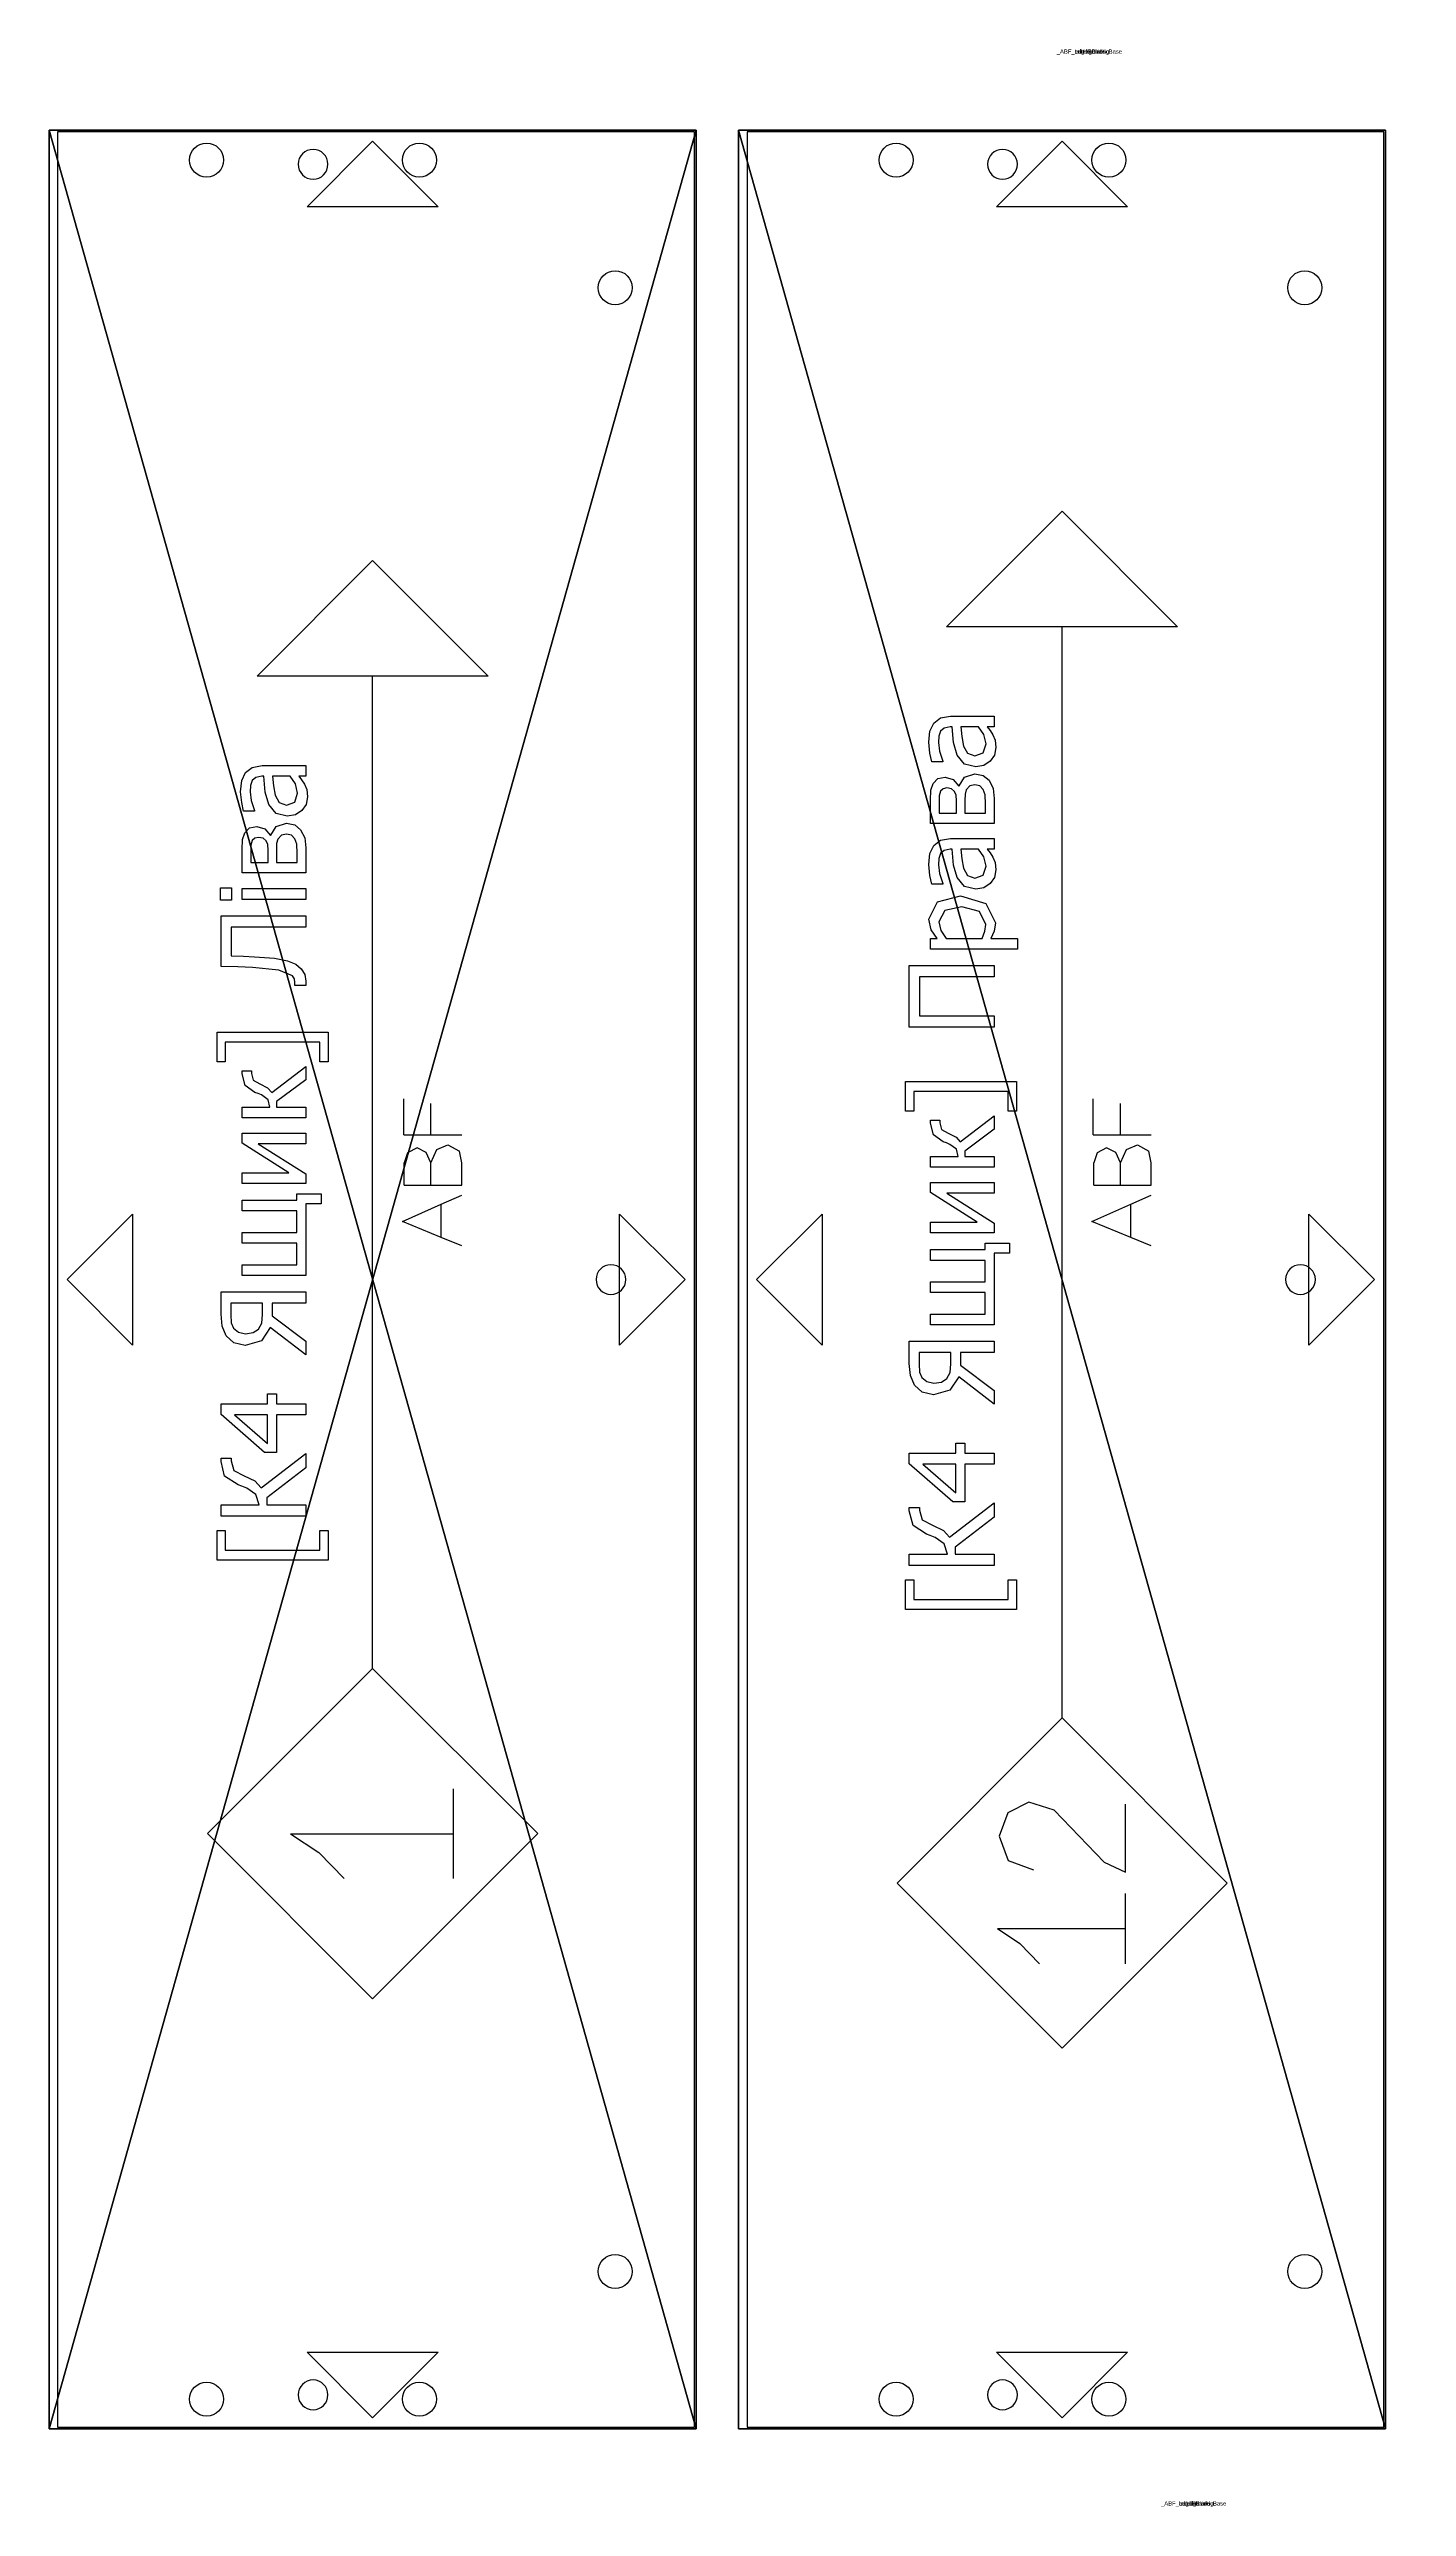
# Model space of a CAD drawing. Header units: millimetres. Extents: x -70178 to 17, y -3145 to 2055.
# Drawn here: x -6832 to -6513, y -18 to 559 of the extents above; entities that cross this region are included whole.
import ezdxf

# ---------------------------------------------------------------- set-up
doc = ezdxf.new("R2010")
doc.units = ezdxf.units.MM
doc.header["$LTSCALE"] = 25.4
doc.layers.get('0').update_dxf_attribs({"true_color": 0xffffff})
for name, color, linetype, true_color in [('ABF_cuttingLines', 34, 'Continuous', 0xaa4400), ('ABF_edgeBanding', 32, 'Continuous', 0xcc6600), ('ABF_Label', 253, 'Continuous', 0x9999cc), ('D7-DEPTHF-$44817', 252, 'Continuous', 0x777799), ('D8-DEPTH12-$38878', 36, 'Continuous', 0x664400)]:
    doc.layers.add(name, color=color, linetype=linetype, true_color=true_color)

# ---------------------------------------------------------------- blocks, each defined once
blk = doc.blocks.new('Group81#1')
at = {"layer": 'D8-DEPTH12-$38878', "color": 0, "extrusion": (0, 0, -1)}
blk.add_circle((0, 9), 4, dxfattribs=at)
blk = doc.blocks.new('Group85#1')
at = {"layer": 'D8-DEPTH12-$38878', "color": 0, "extrusion": (0, 0, -1)}
blk.add_circle((0, 9), 4, dxfattribs=at)
blk = doc.blocks.new('Group87#2')
at = {"layer": 'D7-DEPTHF-$44817', "color": 0}
blk.add_circle((0, 8, 16), 3.5, dxfattribs=at)
blk = doc.blocks.new('Group99#1')
at = {"layer": 'D8-DEPTH12-$38878', "color": 0, "extrusion": (0, 0, -1)}
blk.add_circle((0, -9), 4, dxfattribs=at)
blk = doc.blocks.new('Group103#1')
at = {"layer": 'D8-DEPTH12-$38878', "color": 0, "extrusion": (0, 0, -1)}
blk.add_circle((0, -9), 4, dxfattribs=at)
blk = doc.blocks.new('Group105#2')
at = {"layer": 'D7-DEPTHF-$44817', "color": 0}
blk.add_circle((0, -8, 16), 3.5, dxfattribs=at)
blk = doc.blocks.new('Group109#1')
at = {"layer": 'D8-DEPTH12-$38878', "color": 0, "extrusion": (0, 0, -1)}
blk.add_circle((-9, 0), 4, dxfattribs=at)
blk = doc.blocks.new('Group113#1')
at = {"layer": 'D8-DEPTH12-$38878', "color": 0, "extrusion": (0, 0, -1)}
blk.add_circle((-9, 0), 4, dxfattribs=at)
blk = doc.blocks.new('Group120#1')
at = {"layer": 'D7-DEPTHF-$44817', "color": 0}
blk.add_circle((8, 0, 16), 3.5, dxfattribs=at)
blk = doc.blocks.new('Group1165#1')
at = {"layer": 'ABF_Label', "color": 0}
for p, q in [((-50.74, 7.03), (-50.74, 24.09)), ((-50.74, 24.09), (-46.19, 24.09)), ((-46.19, 22.84), (-49.21, 22.84)), ((-49.21, 22.84), (-49.21, 8.29)), ((-46.19, 24.09), (-46.19, 22.84)), ((-44.01, 10.47), (-44.01, 23.51)), ((-44.01, 23.51), (-42.27, 23.51)), ((-42.27, 23.51), (-42.27, 17.63)), ((-39.18, 20.88), (-37.84, 22.94)), ((-37.84, 22.94), (-35.58, 23.51)), ((-35.58, 23.51), (-35.05, 23.51)), ((-35.05, 23.51), (-35.05, 21.96)), ((-34.17, 16.79), (-28.34, 23.51)), ((-28.34, 23.51), (-26.73, 23.51)), ((-26.73, 23.51), (-26.73, 16.35)), ((-17.32, 21.52), (-16.23, 22.72)), ((-16.23, 22.72), (-14.77, 23.33)), ((-14.77, 23.33), (-12.93, 23.51)), ((-12.93, 23.51), (-9.48, 23.51)), ((-9.48, 23.51), (-9.48, 10.47)), ((25.91, 22.84), (25.91, 24.09)), ((25.91, 24.09), (30.47, 24.09)), ((28.93, 22.84), (25.91, 22.84)), ((28.93, 8.29), (28.93, 22.84)), ((30.47, 24.09), (30.47, 7.03)), ((38.85, 10.47), (38.85, 23.51)), ((38.85, 23.51), (48.32, 23.51)), ((48.32, 23.51), (48.32, 10.47)), ((-40.65, 18.15), (-39.67, 19.53)), ((-39.67, 19.53), (-39.39, 20.28)), ((-39.39, 20.28), (-39.18, 20.88)), ((-37.77, 19.97), (-38.58, 18.27)), ((-36.98, 21.54), (-37.77, 19.97)), ((-35.49, 21.96), (-36.98, 21.54)), ((-35.05, 21.96), (-35.49, 21.96)), ((-28.41, 21.45), (-32.81, 16.35)), ((-28.41, 16.35), (-28.41, 21.45)), ((-17.74, 19.79), (-17.32, 21.52)), ((-17.02, 17.29), (-17.74, 19.79)), ((-15.69, 20.81), (-15.92, 19.73)), ((-15.92, 19.73), (-15.76, 18.57)), ((-15.06, 21.57), (-15.69, 20.81)), ((-14.23, 21.92), (-15.06, 21.57)), ((-13.02, 22.02), (-14.23, 21.92)), ((-11.22, 22.02), (-13.02, 22.02)), ((-11.22, 17.1), (-11.22, 22.02)), ((-6.97, 10.47), (-6.97, 20.25)), ((-6.97, 20.25), (-5.32, 20.25)), ((-5.32, 20.25), (-5.32, 11.86)), ((-2, 11.86), (-2, 20.25)), ((-2, 20.25), (-0.35, 20.25)), ((-0.35, 20.25), (-0.35, 11.86)), ((2.96, 11.86), (2.96, 20.25)), ((2.96, 20.25), (4.61, 20.25)), ((4.61, 20.25), (4.61, 11.86)), ((7.2, 10.47), (7.2, 20.25)), ((7.2, 20.25), (8.83, 20.25)), ((8.83, 20.25), (8.83, 13.07)), ((8.83, 13.07), (13.39, 20.25)), ((13.39, 20.25), (14.93, 20.25)), ((14.93, 20.25), (14.93, 10.47)), ((17.31, 10.47), (17.31, 20.25)), ((17.31, 20.25), (18.96, 20.25)), ((18.96, 20.25), (18.96, 15.99)), ((21.22, 18.28), (22.29, 19.8)), ((22.29, 19.8), (24.06, 20.25)), ((24.06, 20.25), (24.51, 20.25)), ((24.51, 20.25), (24.51, 18.83)), ((46.58, 21.97), (40.58, 21.97)), ((40.58, 21.97), (40.58, 10.47)), ((46.58, 10.47), (46.58, 21.97)), ((50.83, 6.86), (50.83, 20.25)), ((50.83, 20.25), (52.48, 20.25)), ((52.48, 20.25), (52.48, 19.23)), ((52.48, 19.23), (53.84, 20.15)), ((55.07, 18.95), (53.72, 18.64)), ((53.84, 20.15), (55.47, 20.52)), ((56.8, 18.03), (55.07, 18.95)), ((55.47, 20.52), (58.1, 19.19)), ((58.1, 19.19), (59.04, 15.62)), ((60.86, 20.04), (62.16, 20.33)), ((60.86, 18.37), (60.86, 20.04)), ((62.16, 20.33), (63.85, 20.49)), ((63.84, 19.03), (62.5, 18.86)), ((64.77, 18.97), (63.84, 19.03)), ((63.85, 20.49), (65.55, 20.33)), ((65.55, 18.7), (64.77, 18.97)), ((65.55, 20.33), (66.79, 19.76)), ((66.79, 19.76), (67.59, 18.72)), ((70.16, 10.47), (70.16, 20.25)), ((70.16, 20.25), (73.75, 20.25)), ((73.36, 18.94), (71.79, 18.94)), ((71.79, 18.94), (71.79, 16.26)), ((74.44, 18.91), (73.36, 18.94)), ((73.75, 20.25), (75.33, 20.18)), ((75.33, 20.18), (76.32, 19.85)), ((76.32, 19.85), (77.08, 19.1)), ((77.08, 19.1), (77.33, 18)), ((79.68, 20.04), (80.99, 20.33)), ((79.68, 18.37), (79.68, 20.04)), ((80.99, 20.33), (82.67, 20.49)), ((82.66, 19.03), (81.32, 18.86)), ((83.6, 18.97), (82.66, 19.03)), ((82.67, 20.49), (84.37, 20.33)), ((84.37, 18.7), (83.6, 18.97)), ((84.37, 20.33), (85.61, 19.76)), ((85.61, 19.76), (86.41, 18.72)), ((-42.27, 17.63), (-40.65, 18.15)), ((-41.18, 16.44), (-42.27, 16.44)), ((-42.27, 16.44), (-42.27, 10.47)), ((-36.57, 10.47), (-41.18, 16.44)), ((-38.58, 18.27), (-39.65, 17.32)), ((-39.65, 17.32), (-34.36, 10.47)), ((-34.17, 14.95), (-34.17, 16.79)), ((-32.81, 16.35), (-28.41, 16.35)), ((-26.73, 16.35), (-25.18, 16.35)), ((-25.18, 16.35), (-25.18, 14.95)), ((-19.17, 10.47), (-14.98, 15.91)), ((-13.19, 15.65), (-17.08, 10.47)), ((-14.98, 15.91), (-17.02, 17.29)), ((-15.76, 18.57), (-15.24, 17.74)), ((-15.24, 17.74), (-14.27, 17.23)), ((-14.27, 17.23), (-12.95, 17.1)), ((-11.22, 15.65), (-13.19, 15.65)), ((-12.95, 17.1), (-11.22, 17.1)), ((-11.22, 10.47), (-11.22, 15.65)), ((13.3, 17.76), (8.69, 10.47)), ((13.3, 10.47), (13.3, 17.76)), ((18.96, 15.99), (20.05, 16.26)), ((20.05, 16.26), (20.81, 17.26)), ((20.81, 17.26), (21.03, 17.77)), ((21.03, 17.77), (21.22, 18.28)), ((21.94, 16.32), (21.2, 15.67)), ((21.2, 15.67), (25.19, 10.47)), ((22.51, 17.51), (21.94, 16.32)), ((23.1, 18.55), (22.51, 17.51)), ((24.13, 18.83), (23.1, 18.55)), ((24.51, 18.83), (24.13, 18.83)), ((53.72, 18.64), (52.48, 17.84)), ((52.48, 17.84), (52.48, 12.3)), ((56.63, 12.69), (57.34, 15.43)), ((57.34, 15.43), (56.8, 18.03)), ((59.04, 15.62), (57.87, 11.72)), ((60.49, 15.03), (61.85, 16.17)), ((60.96, 18.37), (60.86, 18.37)), ((62.5, 18.86), (60.96, 18.37)), ((61.85, 16.17), (63.79, 16.69)), ((63.28, 15.19), (62.19, 14.57)), ((64.73, 15.45), (63.28, 15.19)), ((63.79, 16.69), (66.21, 16.9)), ((66.21, 15.59), (64.73, 15.45)), ((66.04, 18.15), (65.55, 18.7)), ((66.21, 17.22), (66.04, 18.15)), ((66.21, 16.9), (66.21, 17.22)), ((66.21, 12.88), (66.21, 15.59)), ((67.59, 18.72), (67.85, 17.16)), ((67.85, 17.16), (67.85, 10.47)), ((71.79, 16.26), (73.68, 16.26)), ((73.68, 16.26), (74.54, 16.31)), ((75.14, 18.71), (74.44, 18.91)), ((74.54, 16.31), (75.1, 16.55)), ((75.1, 16.55), (75.51, 17.03)), ((75.53, 18.32), (75.14, 18.71)), ((75.51, 17.03), (75.64, 17.74)), ((75.64, 17.74), (75.53, 18.32)), ((76.94, 16.74), (75.92, 15.88)), ((75.92, 15.88), (75.96, 15.82)), ((75.96, 15.82), (77.29, 15)), ((77.33, 18), (76.94, 16.74)), ((79.31, 15.03), (80.67, 16.17)), ((79.78, 18.37), (79.68, 18.37)), ((81.32, 18.86), (79.78, 18.37)), ((80.67, 16.17), (82.62, 16.69)), ((82.1, 15.19), (81.01, 14.57)), ((83.55, 15.45), (82.1, 15.19)), ((82.62, 16.69), (85.03, 16.9)), ((85.03, 15.59), (83.55, 15.45)), ((84.86, 18.15), (84.37, 18.7)), ((85.03, 17.22), (84.86, 18.15)), ((85.03, 16.9), (85.03, 17.22)), ((85.03, 12.88), (85.03, 15.59)), ((86.41, 18.72), (86.67, 17.16)), ((86.67, 17.16), (86.67, 10.47)), ((-28.41, 14.95), (-34.17, 14.95)), ((-28.41, 10.47), (-28.41, 14.95)), ((-25.18, 14.95), (-26.73, 14.95)), ((-26.73, 14.95), (-26.73, 10.47)), ((-5.32, 11.86), (-2, 11.86)), ((-0.35, 11.86), (2.96, 11.86)), ((4.61, 11.86), (5.58, 11.86)), ((5.58, 11.86), (5.58, 8.12)), ((19.78, 14.98), (18.96, 14.98)), ((18.96, 14.98), (18.96, 10.47)), ((23.14, 10.47), (19.78, 14.98)), ((52.48, 12.3), (53.59, 11.87)), ((53.59, 11.87), (54.64, 11.75)), ((54.64, 11.75), (56.63, 12.69)), ((57.87, 11.72), (54.91, 10.27)), ((60.06, 13.3), (60.49, 15.03)), ((60.3, 12.06), (60.06, 13.3)), ((60.93, 11.06), (60.3, 12.06)), ((62.19, 14.57), (61.76, 13.41)), ((61.76, 13.41), (62.23, 12.14)), ((62.23, 12.14), (63.62, 11.71)), ((63.62, 11.71), (65.03, 12.05)), ((65.03, 12.05), (66.21, 12.88)), ((66.21, 11.51), (65.67, 11.09)), ((66.21, 10.47), (66.21, 11.51)), ((73.73, 14.98), (71.79, 14.98)), ((71.79, 14.98), (71.79, 11.78)), ((71.79, 11.78), (73.22, 11.78)), ((73.22, 11.78), (74.59, 11.85)), ((74.7, 14.94), (73.73, 14.98)), ((74.59, 11.85), (75.43, 12.13)), ((75.35, 14.76), (74.7, 14.94)), ((75.99, 14.22), (75.35, 14.76)), ((75.43, 12.13), (75.97, 12.66)), ((75.97, 12.66), (76.13, 13.42)), ((76.13, 13.42), (75.99, 14.22)), ((77.56, 12.17), (76.82, 11.25)), ((77.29, 15), (77.83, 13.43)), ((77.83, 13.43), (77.56, 12.17)), ((78.88, 13.3), (79.31, 15.03)), ((79.12, 12.06), (78.88, 13.3)), ((79.75, 11.06), (79.12, 12.06)), ((81.01, 14.57), (80.58, 13.41)), ((80.58, 13.41), (81.06, 12.14)), ((81.06, 12.14), (82.44, 11.71)), ((82.44, 11.71), (83.85, 12.05)), ((83.85, 12.05), (85.03, 12.88)), ((85.03, 11.51), (84.49, 11.09)), ((85.03, 10.47), (85.03, 11.51)), ((-99.86, 9.95), (-102.16, 6.49)), ((-99.86, 9.95), (-99.86, -9.78)), ((-89.37, 8.28), (-90.79, 4.38)), ((-85.62, 9.68), (-89.37, 8.28)), ((-82.03, 8.36), (-85.62, 9.68)), ((-80.39, 5.11), (-82.03, 8.36)), ((-49.21, 8.29), (-46.19, 8.29)), ((-46.19, 8.29), (-46.19, 7.03)), ((-42.27, 10.47), (-44.01, 10.47)), ((-34.36, 10.47), (-36.57, 10.47)), ((-26.73, 10.47), (-28.41, 10.47)), ((-17.08, 10.47), (-19.17, 10.47)), ((-9.48, 10.47), (-11.22, 10.47)), ((4.05, 10.47), (-6.97, 10.47)), ((4.05, 8.12), (4.05, 10.47)), ((5.58, 8.12), (4.05, 8.12)), ((8.69, 10.47), (7.2, 10.47)), ((14.93, 10.47), (13.3, 10.47)), ((18.96, 10.47), (17.31, 10.47)), ((25.19, 10.47), (23.14, 10.47)), ((25.91, 7.03), (25.91, 8.29)), ((25.91, 8.29), (28.93, 8.29)), ((40.58, 10.47), (38.85, 10.47)), ((48.32, 10.47), (46.58, 10.47)), ((53.62, 10.44), (52.48, 10.96)), ((52.48, 10.96), (52.48, 6.86)), ((54.91, 10.27), (53.62, 10.44)), ((61.88, 10.42), (60.93, 11.06)), ((63.03, 10.2), (61.88, 10.42)), ((64.17, 10.32), (63.03, 10.2)), ((65.02, 10.67), (64.17, 10.32)), ((65.67, 11.09), (65.02, 10.67)), ((67.85, 10.47), (66.21, 10.47)), ((74.01, 10.47), (70.16, 10.47)), ((75.57, 10.63), (74.01, 10.47)), ((76.82, 11.25), (75.57, 10.63)), ((80.71, 10.42), (79.75, 11.06)), ((81.85, 10.2), (80.71, 10.42)), ((83, 10.32), (81.85, 10.2)), ((83.84, 10.67), (83, 10.32)), ((84.49, 11.09), (83.84, 10.67)), ((86.67, 10.47), (85.03, 10.47)), ((-102.16, 6.49), (-105.28, 3.46)), ((-81.65, 1.2), (-80.39, 5.11)), ((-46.19, 7.03), (-50.74, 7.03)), ((30.47, 7.03), (25.91, 7.03)), ((52.48, 6.86), (50.83, 6.86)), ((-81.65, 1.2), (-89.61, -6.45)), ((-67.44, 0), (100.46, 0)), ((-89.61, -6.45), (-91.17, -9.78)), ((6.49, -10.57), (8.95, -4.58)), ((8.95, -4.58), (11.61, -10.57)), ((14.53, -4.88), (17.96, -4.88)), ((14.53, -4.88), (14.53, -8.98)), ((19.51, -5.38), (17.96, -4.88)), ((20.29, -6.84), (19.51, -5.38)), ((19.55, -8.25), (20.29, -6.84)), ((22.27, -4.79), (22.27, -8.97)), ((22.27, -4.79), (27.81, -4.79)), ((-105.28, -9.78), (-99.86, -9.78)), ((-99.86, -9.78), (-94.43, -9.78)), ((-91.17, -9.78), (-80.72, -9.78)), ((5.21, -13.72), (6.49, -10.57)), ((6.49, -10.57), (11.61, -10.57)), ((11.61, -10.57), (13.01, -13.72)), ((14.53, -8.98), (14.53, -13.72)), ((14.53, -8.98), (17.96, -8.98)), ((17.96, -8.98), (19.55, -8.25)), ((17.96, -8.98), (20.04, -9.9)), ((20.04, -9.9), (20.74, -11.59)), ((22.27, -8.97), (27.09, -8.97)), ((22.27, -8.97), (22.27, -13.72)), ((14.53, -13.72), (17.96, -13.72)), ((17.96, -13.72), (19.76, -13.36)), ((20.74, -11.59), (19.76, -13.36))]:
    blk.add_line(p, q, dxfattribs=at)
for points in [[(-67.44, 0, 0), (-92.84, -25.4, 0), (-118.24, 0, 0), (-92.84, 25.4, 0), (-67.44, 0, 0)], [(100.46, 17.78, 0), (118.24, 0, 0), (100.46, -17.78, 0), (100.46, 17.78, 0)]]:
    blk.add_polyline3d(points, close=True, dxfattribs=at)
blk = doc.blocks.new('Group1431#1')
at = {"layer": 'ABF_cuttingLines', "color": 0}
blk.add_polyline3d([(-185.74, -18.4, 0), (-185.74, -557.6, 0), (-36.14, -557.6, 0), (-36.14, -18.4, 0), (-185.74, -18.4, 0)], close=True, dxfattribs=at)
blk = doc.blocks.new('Group1432#1')
at = {"layer": 'ABF_edgeBanding', "color": 0}
for points in [[(-111.74, -20.6, 0), (-96.34, -36.01, 0), (-127.15, -36.01, 0), (-111.74, -20.6, 0)], [(-183.54, -288, 0), (-168.13, -272.59, 0), (-168.13, -303.41, 0), (-183.54, -288, 0)], [(-38.34, -288, 0), (-53.75, -303.41, 0), (-53.75, -272.59, 0), (-38.34, -288, 0)], [(-111.74, -555.4, 0), (-127.15, -539.99, 0), (-96.34, -539.99, 0), (-111.74, -555.4, 0)]]:
    blk.add_polyline3d(points, close=True, dxfattribs=at)
blk = doc.blocks.new('_____#149')
at = {"color": 0}
for p, q in [((-187.74, -18, 16), (-35.74, -18, 16)), ((-187.74, -558, 16), (-187.74, -18, 16)), ((-187.74, -18), (-35.74, -18)), ((-187.74, -558), (-187.74, -18)), ((-187.74, -18, 16), (-35.74, -18, 16)), ((-187.74, -18), (-35.74, -18)), ((-187.74, -18, 16), (-187.74, -18)), ((-187.74, -558, 16), (-187.74, -18, 16)), ((-187.74, -18, 16), (-187.74, -18)), ((-187.74, -558), (-187.74, -18)), ((-35.74, -18, 16), (-35.74, -558, 16)), ((-35.74, -18), (-35.74, -558)), ((-35.74, -18, 16), (-35.74, -18)), ((-35.74, -18, 16), (-35.74, -558, 16)), ((-35.74, -18), (-35.74, -558)), ((-35.74, -18, 16), (-35.74, -18)), ((-35.74, -558, 16), (-187.74, -558, 16)), ((-35.74, -558), (-187.74, -558)), ((-35.74, -558, 16), (-187.74, -558, 16)), ((-187.74, -558, 16), (-187.74, -558)), ((-35.74, -558), (-187.74, -558)), ((-187.74, -558, 16), (-187.74, -558)), ((-35.74, -558, 16), (-35.74, -558)), ((-35.74, -558, 16), (-35.74, -558))]:
    blk.add_line(p, q, dxfattribs=at)
at = {"color": 0, "extrusion": (0, 0, -1)}
ref = blk.add_blockref('Group81#1', (150.74, -542, -16), dxfattribs=dict(at, rotation=180))
ref.add_attrib('Skp_GroupInstanceName', '_ABF_minifixPlasticBase', (0, 0), dxfattribs={"height": 1})
ref = blk.add_blockref('Group99#1', (150.74, -34, -16), dxfattribs=dict(at, rotation=180))
ref.add_attrib('Skp_GroupInstanceName', '_ABF_minifixPlasticBase', (0, 0), dxfattribs={"height": 1})
ref = blk.add_blockref('Group87#2', (125.74, -542, -16), dxfattribs=dict(at, rotation=180))
ref.add_attrib('Skp_GroupInstanceName', '_ABF_screwInside', (0, 0), dxfattribs={"height": 1})
ref = blk.add_blockref('Group105#2', (125.74, -34, -16), dxfattribs=dict(at, rotation=180))
ref.add_attrib('Skp_GroupInstanceName', '_ABF_screwInside', (0, 0), dxfattribs={"height": 1})
ref = blk.add_blockref('Group85#1', (100.74, -542, -16), dxfattribs=dict(at, rotation=180))
ref.add_attrib('Skp_GroupInstanceName', '_ABF_minifixPlasticBase', (0, 0), dxfattribs={"height": 1})
ref = blk.add_blockref('Group103#1', (100.74, -34, -16), dxfattribs=dict(at, rotation=180))
ref.add_attrib('Skp_GroupInstanceName', '_ABF_minifixPlasticBase', (0, 0), dxfattribs={"height": 1})
ref = blk.add_blockref('Group120#1', (63.74, -288, -16), dxfattribs=dict(at, rotation=180))
ref.add_attrib('Skp_GroupInstanceName', '_ABF_screwInside', (0, 0), dxfattribs={"height": 1})
ref = blk.add_blockref('Group109#1', (63.74, -55, -16), dxfattribs=dict(at, rotation=180))
ref.add_attrib('Skp_GroupInstanceName', '_ABF_minifixPlasticBase', (0, 0), dxfattribs={"height": 1})
ref = blk.add_blockref('Group113#1', (63.74, -521, -16), dxfattribs=dict(at, rotation=180))
ref.add_attrib('Skp_GroupInstanceName', '_ABF_minifixPlasticBase', (0, 0), dxfattribs={"height": 1})
at = {"layer": 'ABF_cuttingLines', "color": 0}
ref = blk.add_blockref('Group1431#1', (0, 0, 16), dxfattribs=at)
ref.add_attrib('Skp_GroupInstanceName', '_ABF_cuttingLines', (0, 0), dxfattribs={"layer": '0', "height": 1})
at = {"layer": 'ABF_edgeBanding', "color": 0}
ref = blk.add_blockref('Group1432#1', (0, 0, 16), dxfattribs=at)
ref.add_attrib('Skp_GroupInstanceName', '_ABF_edgeBanding', (0, 0), dxfattribs={"layer": '0', "height": 1})
at = {"layer": 'ABF_Label', "color": 0}
ref = blk.add_blockref('Group1165#1', (-111.74, -288, 16), dxfattribs=dict(at, xscale=1.526814436209309, yscale=1.526814436209309, rotation=90))
ref.add_attrib('Skp_GroupInstanceName', '_ABF_Label', (0, 0), dxfattribs={"layer": '0', "height": 1})
at = {"color": 7, "true_color": 0xffffff}
mesh = blk.add_polyface(dxfattribs=at)
corners = [(-35.74, -558, 16), (-187.74, -18, 16), (-187.74, -558, 16), (-35.74, -18, 16)]
mesh.append_faces([[corners[k] for k in face] for face in [(0, 1, 2), (1, 0, 3)]], dxfattribs={"vtx0": -1, "color": 7})
at = {"color": 0}
mesh = blk.add_polyface(dxfattribs=at)
corners = [(-187.74, -18), (-35.74, -558), (-187.74, -558), (-35.74, -18)]
mesh.append_faces([[corners[k] for k in face] for face in [(0, 1, 2), (1, 0, 3)]], dxfattribs={"vtx0": -1, "color": 0})
mesh = blk.add_polyface(dxfattribs=at)
corners = [(-187.74, -18, 16), (-35.74, -18), (-187.74, -18), (-35.74, -18, 16)]
mesh.append_faces([[corners[k] for k in face] for face in [(0, 1, 2), (1, 0, 3)]], dxfattribs={"vtx0": -1, "color": 0})
mesh = blk.add_polyface(dxfattribs=at)
corners = [(-187.74, -18, 16), (-187.74, -558), (-187.74, -558, 16), (-187.74, -18)]
mesh.append_faces([[corners[k] for k in face] for face in [(0, 1, 2), (1, 0, 3)]], dxfattribs={"vtx0": -1, "color": 0})
mesh = blk.add_polyface(dxfattribs=at)
corners = [(-35.74, -18), (-35.74, -558, 16), (-35.74, -558), (-35.74, -18, 16)]
mesh.append_faces([[corners[k] for k in face] for face in [(0, 1, 2), (1, 0, 3)]], dxfattribs={"vtx0": -1, "color": 0})
mesh = blk.add_polyface(dxfattribs=at)
corners = [(-35.74, -558, 16), (-187.74, -558), (-35.74, -558), (-187.74, -558, 16)]
mesh.append_faces([[corners[k] for k in face] for face in [(0, 1, 2), (1, 0, 3)]], dxfattribs={"vtx0": -1, "color": 0})
blk = doc.blocks.new('Group73#2')
at = {"layer": 'D8-DEPTH12-$38878', "color": 0}
blk.add_circle((0, 9), 4, dxfattribs=at)
blk = doc.blocks.new('Group77#1')
at = {"layer": 'D8-DEPTH12-$38878', "color": 0}
blk.add_circle((0, 9), 4, dxfattribs=at)
blk = doc.blocks.new('Group84#1')
at = {"layer": 'D7-DEPTHF-$44817', "color": 0, "extrusion": (0, 0, -1)}
blk.add_circle((0, 8, 16), 3.5, dxfattribs=at)
blk = doc.blocks.new('Group91#1')
at = {"layer": 'D8-DEPTH12-$38878', "color": 0}
blk.add_circle((0, -9), 4, dxfattribs=at)
blk = doc.blocks.new('Group95#1')
at = {"layer": 'D8-DEPTH12-$38878', "color": 0}
blk.add_circle((0, -9), 4, dxfattribs=at)
blk = doc.blocks.new('Group102#1')
at = {"layer": 'D7-DEPTHF-$44817', "color": 0, "extrusion": (0, 0, -1)}
blk.add_circle((0, -8, 16), 3.5, dxfattribs=at)
blk = doc.blocks.new('Group117#1')
at = {"layer": 'D8-DEPTH12-$38878', "color": 0}
blk.add_circle((9, 0), 4, dxfattribs=at)
blk = doc.blocks.new('Group121#1')
at = {"layer": 'D8-DEPTH12-$38878', "color": 0}
blk.add_circle((9, 0), 4, dxfattribs=at)
blk = doc.blocks.new('Group123#2')
at = {"layer": 'D7-DEPTHF-$44817', "color": 0, "extrusion": (0, 0, -1)}
blk.add_circle((-8, 0, 16), 3.5, dxfattribs=at)
blk = doc.blocks.new('Group1115#1')
at = {"layer": 'ABF_Label', "color": 0}
for p, q in [((-43.15, 6.86), (-43.15, 23.92)), ((-43.15, 23.92), (-38.59, 23.92)), ((-38.59, 23.92), (-38.59, 22.67)), ((-36.41, 10.29), (-36.41, 23.33)), ((-36.41, 23.33), (-34.68, 23.33)), ((-34.68, 23.33), (-34.68, 17.46)), ((-31.59, 20.71), (-30.25, 22.77)), ((-30.25, 22.77), (-27.99, 23.33)), ((-27.99, 23.33), (-27.45, 23.33)), ((-27.45, 23.33), (-27.45, 21.78)), ((-26.58, 16.62), (-20.74, 23.33)), ((-20.74, 23.33), (-19.13, 23.33)), ((-19.13, 23.33), (-19.13, 16.18)), ((-8.63, 22.54), (-7.18, 23.16)), ((-7.18, 23.16), (-5.34, 23.33)), ((-5.34, 23.33), (-1.89, 23.33)), ((-1.89, 23.33), (-1.89, 10.29)), ((33.51, 22.67), (33.51, 23.92)), ((33.51, 23.92), (38.06, 23.92)), ((38.06, 23.92), (38.06, 6.86)), ((48.11, 20.74), (48.19, 23.33)), ((48.19, 23.33), (55.95, 23.33)), ((55.95, 23.33), (55.95, 10.29)), ((58.39, 21.71), (58.39, 23.42)), ((58.39, 23.42), (60.26, 23.42)), ((60.26, 23.42), (60.26, 21.71)), ((-38.59, 22.67), (-41.62, 22.67)), ((-41.62, 22.67), (-41.62, 8.11)), ((-33.06, 17.97), (-32.08, 19.36)), ((-32.08, 19.36), (-31.79, 20.11)), ((-31.79, 20.11), (-31.59, 20.71)), ((-30.18, 19.79), (-30.98, 18.1)), ((-29.39, 21.37), (-30.18, 19.79)), ((-27.89, 21.78), (-29.39, 21.37)), ((-27.45, 21.78), (-27.89, 21.78)), ((-20.81, 21.27), (-25.21, 16.18)), ((-20.81, 16.18), (-20.81, 21.27)), ((-10.15, 19.62), (-9.73, 21.34)), ((-9.42, 17.12), (-10.15, 19.62)), ((-9.73, 21.34), (-8.63, 22.54)), ((-8.1, 20.64), (-8.33, 19.56)), ((-8.33, 19.56), (-8.16, 18.39)), ((-7.47, 21.4), (-8.1, 20.64)), ((-6.63, 21.75), (-7.47, 21.4)), ((-5.43, 21.84), (-6.63, 21.75)), ((-3.62, 21.84), (-5.43, 21.84)), ((-3.62, 16.92), (-3.62, 21.84)), ((0.63, 10.29), (0.63, 20.07)), ((0.63, 20.07), (2.27, 20.07)), ((2.27, 20.07), (2.27, 11.68)), ((5.59, 11.68), (5.59, 20.07)), ((5.59, 20.07), (7.24, 20.07)), ((7.24, 20.07), (7.24, 11.68)), ((10.56, 11.68), (10.56, 20.07)), ((10.56, 20.07), (12.21, 20.07)), ((12.21, 20.07), (12.21, 11.68)), ((14.8, 10.29), (14.8, 20.07)), ((14.8, 20.07), (16.43, 20.07)), ((16.43, 20.07), (16.43, 12.89)), ((16.43, 12.89), (20.98, 20.07)), ((20.98, 20.07), (22.52, 20.07)), ((22.52, 20.07), (22.52, 10.29)), ((24.91, 10.29), (24.91, 20.07)), ((24.91, 20.07), (26.55, 20.07)), ((26.55, 20.07), (26.55, 15.82)), ((28.81, 18.1), (29.88, 19.63)), ((29.88, 19.63), (31.66, 20.07)), ((31.66, 20.07), (32.1, 20.07)), ((32.1, 20.07), (32.1, 18.66)), ((36.53, 22.67), (33.51, 22.67)), ((36.53, 8.11), (36.53, 22.67)), ((48.02, 18.47), (48.11, 20.74)), ((49.75, 19.86), (49.68, 18.17)), ((49.82, 21.79), (49.75, 19.86)), ((54.22, 21.79), (49.82, 21.79)), ((54.22, 10.29), (54.22, 21.79)), ((60.26, 21.71), (58.39, 21.71)), ((58.5, 10.29), (58.5, 20.07)), ((58.5, 20.07), (60.15, 20.07)), ((60.15, 20.07), (60.15, 10.29)), ((62.57, 10.29), (62.57, 20.07)), ((62.57, 20.07), (66.16, 20.07)), ((66.16, 20.07), (67.73, 20.01)), ((67.73, 20.01), (68.72, 19.67)), ((68.72, 19.67), (69.49, 18.93)), ((69.49, 18.93), (69.73, 17.82)), ((72.09, 19.86), (73.39, 20.15)), ((72.09, 18.19), (72.09, 19.86)), ((73.39, 20.15), (75.07, 20.31)), ((75.07, 20.31), (76.77, 20.15)), ((76.77, 20.15), (78.02, 19.58)), ((78.02, 19.58), (78.81, 18.54)), ((-34.68, 17.46), (-33.06, 17.97)), ((-33.58, 16.26), (-34.68, 16.26)), ((-34.68, 16.26), (-34.68, 10.29)), ((-28.98, 10.29), (-33.58, 16.26)), ((-30.98, 18.1), (-32.06, 17.15)), ((-32.06, 17.15), (-26.77, 10.29)), ((-26.58, 14.78), (-26.58, 16.62)), ((-25.21, 16.18), (-20.81, 16.18)), ((-19.13, 16.18), (-17.58, 16.18)), ((-17.58, 16.18), (-17.58, 14.78)), ((-11.57, 10.29), (-7.39, 15.74)), ((-5.59, 15.48), (-9.49, 10.29)), ((-7.39, 15.74), (-9.42, 17.12)), ((-8.16, 18.39), (-7.64, 17.57)), ((-7.64, 17.57), (-6.68, 17.05)), ((-6.68, 17.05), (-5.36, 16.92)), ((-3.62, 15.48), (-5.59, 15.48)), ((-5.36, 16.92), (-3.62, 16.92)), ((-3.62, 10.29), (-3.62, 15.48)), ((20.89, 17.59), (16.29, 10.29)), ((20.89, 10.29), (20.89, 17.59)), ((26.55, 15.82), (27.64, 16.09)), ((27.64, 16.09), (28.41, 17.09)), ((28.41, 17.09), (28.62, 17.6)), ((28.62, 17.6), (28.81, 18.1)), ((29.53, 16.15), (28.79, 15.49)), ((28.79, 15.49), (32.78, 10.29)), ((30.11, 17.33), (29.53, 16.15)), ((30.69, 18.37), (30.11, 17.33)), ((31.73, 18.66), (30.69, 18.37)), ((32.1, 18.66), (31.73, 18.66)), ((47.63, 14.43), (48.02, 18.47)), ((49.68, 18.17), (49.46, 15.12)), ((65.76, 18.76), (64.2, 18.76)), ((64.2, 18.76), (64.2, 16.08)), ((64.2, 16.08), (66.09, 16.08)), ((66.85, 18.73), (65.76, 18.76)), ((66.09, 16.08), (66.95, 16.14)), ((67.55, 18.53), (66.85, 18.73)), ((66.95, 16.14), (67.51, 16.38)), ((67.51, 16.38), (67.92, 16.85)), ((67.93, 18.15), (67.55, 18.53)), ((67.92, 16.85), (68.04, 17.57)), ((68.04, 17.57), (67.93, 18.15)), ((69.35, 16.57), (68.32, 15.7)), ((68.32, 15.7), (68.37, 15.64)), ((68.37, 15.64), (69.7, 14.83)), ((69.73, 17.82), (69.35, 16.57)), ((71.72, 14.86), (73.08, 15.99)), ((72.18, 18.19), (72.09, 18.19)), ((73.73, 18.69), (72.18, 18.19)), ((73.08, 15.99), (75.02, 16.51)), ((75.07, 18.86), (73.73, 18.69)), ((75.95, 15.27), (74.51, 15.01)), ((75.02, 16.51), (77.44, 16.73)), ((76, 18.79), (75.07, 18.86)), ((77.44, 15.42), (75.95, 15.27)), ((76.77, 18.52), (76, 18.79)), ((77.26, 17.98), (76.77, 18.52)), ((77.44, 17.04), (77.26, 17.98)), ((77.44, 16.73), (77.44, 17.04)), ((77.44, 12.7), (77.44, 15.42)), ((78.81, 18.54), (79.08, 16.98)), ((79.08, 16.98), (79.08, 10.29)), ((-85.25, 12.66), (-88.17, 8.26)), ((-85.25, 12.66), (-85.25, -12.45)), ((-20.81, 14.78), (-26.58, 14.78)), ((-20.81, 10.29), (-20.81, 14.78)), ((-17.58, 14.78), (-19.13, 14.78)), ((-19.13, 14.78), (-19.13, 10.29)), ((2.27, 11.68), (5.59, 11.68)), ((7.24, 11.68), (10.56, 11.68)), ((12.21, 11.68), (13.18, 11.68)), ((13.18, 11.68), (13.18, 7.94)), ((27.38, 14.8), (26.55, 14.8)), ((26.55, 14.8), (26.55, 10.29)), ((30.73, 10.29), (27.38, 14.8)), ((45.25, 10.29), (45.25, 11.97)), ((45.25, 11.97), (45.37, 11.97)), ((45.37, 11.97), (45.52, 11.96)), ((45.52, 11.96), (45.71, 11.95)), ((45.71, 11.95), (46.29, 12.04)), ((46.29, 12.04), (46.76, 12.34)), ((46.76, 12.34), (47.63, 14.43)), ((48.51, 11.81), (47.81, 10.98)), ((49.06, 13.09), (48.51, 11.81)), ((49.46, 15.12), (49.06, 13.09)), ((66.13, 14.8), (64.2, 14.8)), ((64.2, 14.8), (64.2, 11.61)), ((64.2, 11.61), (65.62, 11.61)), ((65.62, 11.61), (67, 11.68)), ((67.1, 14.77), (66.13, 14.8)), ((67, 11.68), (67.84, 11.96)), ((67.76, 14.58), (67.1, 14.77)), ((68.4, 14.04), (67.76, 14.58)), ((67.84, 11.96), (68.37, 12.48)), ((68.37, 12.48), (68.54, 13.24)), ((68.54, 13.24), (68.4, 14.04)), ((69.97, 11.99), (69.22, 11.08)), ((69.7, 14.83), (70.24, 13.25)), ((70.24, 13.25), (69.97, 11.99)), ((71.29, 13.13), (71.72, 14.86)), ((71.53, 11.88), (71.29, 13.13)), ((72.16, 10.89), (71.53, 11.88)), ((73.42, 14.39), (72.99, 13.23)), ((72.99, 13.23), (73.46, 11.96)), ((74.51, 15.01), (73.42, 14.39)), ((73.46, 11.96), (74.85, 11.54)), ((74.85, 11.54), (76.26, 11.87)), ((76.26, 11.87), (77.44, 12.7)), ((-88.17, 8.26), (-92.15, 4.4)), ((-41.62, 8.11), (-38.59, 8.11)), ((-38.59, 8.11), (-38.59, 6.86)), ((-34.68, 10.29), (-36.41, 10.29)), ((-26.77, 10.29), (-28.98, 10.29)), ((-19.13, 10.29), (-20.81, 10.29)), ((-9.49, 10.29), (-11.57, 10.29)), ((-1.89, 10.29), (-3.62, 10.29)), ((11.64, 10.29), (0.63, 10.29)), ((11.64, 7.94), (11.64, 10.29)), ((13.18, 7.94), (11.64, 7.94)), ((16.29, 10.29), (14.8, 10.29)), ((22.52, 10.29), (20.89, 10.29)), ((26.55, 10.29), (24.91, 10.29)), ((32.78, 10.29), (30.73, 10.29)), ((33.51, 6.86), (33.51, 8.11)), ((33.51, 8.11), (36.53, 8.11)), ((45.54, 10.28), (45.25, 10.29)), ((45.92, 10.27), (45.54, 10.28)), ((46.96, 10.44), (45.92, 10.27)), ((47.81, 10.98), (46.96, 10.44)), ((55.95, 10.29), (54.22, 10.29)), ((60.15, 10.29), (58.5, 10.29)), ((66.41, 10.29), (62.57, 10.29)), ((67.98, 10.45), (66.41, 10.29)), ((69.22, 11.08), (67.98, 10.45)), ((73.11, 10.25), (72.16, 10.89)), ((74.26, 10.02), (73.11, 10.25)), ((75.4, 10.14), (74.26, 10.02)), ((76.25, 10.49), (75.4, 10.14)), ((76.9, 10.92), (76.25, 10.49)), ((77.44, 11.33), (76.9, 10.92)), ((77.44, 10.29), (77.44, 11.33)), ((79.08, 10.29), (77.44, 10.29)), ((-38.59, 6.86), (-43.15, 6.86)), ((38.06, 6.86), (33.51, 6.86)), ((-59.84, 0), (92.86, 0)), ((6.49, -10.57), (8.95, -4.58)), ((8.95, -4.58), (11.61, -10.57)), ((14.53, -4.88), (17.96, -4.88)), ((14.53, -4.88), (14.53, -8.98)), ((19.51, -5.38), (17.96, -4.88)), ((20.29, -6.84), (19.51, -5.38)), ((19.55, -8.25), (20.29, -6.84)), ((22.27, -4.79), (22.27, -8.97)), ((22.27, -4.79), (27.81, -4.79)), ((5.21, -13.72), (6.49, -10.57)), ((6.49, -10.57), (11.61, -10.57)), ((11.61, -10.57), (13.01, -13.72)), ((14.53, -8.98), (14.53, -13.72)), ((14.53, -8.98), (17.96, -8.98)), ((17.96, -8.98), (19.55, -8.25)), ((17.96, -8.98), (20.04, -9.9)), ((20.04, -9.9), (20.74, -11.59)), ((22.27, -8.97), (27.09, -8.97)), ((22.27, -8.97), (22.27, -13.72)), ((-92.15, -12.45), (-85.25, -12.45)), ((-85.25, -12.45), (-78.34, -12.45)), ((14.53, -13.72), (17.96, -13.72)), ((17.96, -13.72), (19.76, -13.36)), ((20.74, -11.59), (19.76, -13.36))]:
    blk.add_line(p, q, dxfattribs=at)
for points in [[(-59.84, 0, 0), (-85.24, -25.4, 0), (-110.64, 0, 0), (-85.24, 25.4, 0), (-59.84, 0, 0)], [(92.86, 17.78, 0), (110.64, 0, 0), (92.86, -17.78, 0), (92.86, 17.78, 0)]]:
    blk.add_polyline3d(points, close=True, dxfattribs=at)
blk = doc.blocks.new('Group1433#1')
at = {"layer": 'ABF_cuttingLines', "color": 0}
blk.add_polyline3d([(-409.14, 18.4, 0), (-409.14, 557.6, 0), (-558.74, 557.6, 0), (-558.74, 18.4, 0), (-409.14, 18.4, 0)], close=True, dxfattribs=at)
blk = doc.blocks.new('Group1434#1')
at = {"layer": 'ABF_edgeBanding', "color": 0}
for points in [[(-484.74, 555.4, 0), (-469.34, 539.99, 0), (-500.15, 539.99, 0), (-484.74, 555.4, 0)], [(-556.54, 288, 0), (-541.13, 303.41, 0), (-541.13, 272.59, 0), (-556.54, 288, 0)], [(-411.34, 288, 0), (-426.75, 272.59, 0), (-426.75, 303.41, 0), (-411.34, 288, 0)], [(-484.74, 20.6, 0), (-500.15, 36.01, 0), (-469.34, 36.01, 0), (-484.74, 20.6, 0)]]:
    blk.add_polyline3d(points, close=True, dxfattribs=at)
blk = doc.blocks.new('_____#150')
at = {"color": 0}
for p, q in [((-560.74, 558), (-560.74, 18)), ((-408.74, 558), (-560.74, 558)), ((-408.74, 558, 16), (-560.74, 558, 16)), ((-560.74, 558, 16), (-560.74, 18, 16)), ((-408.74, 558), (-560.74, 558)), ((-560.74, 558), (-560.74, 558, 16)), ((-408.74, 558, 16), (-560.74, 558, 16)), ((-560.74, 558), (-560.74, 18)), ((-560.74, 558, 16), (-560.74, 18, 16)), ((-560.74, 558), (-560.74, 558, 16)), ((-408.74, 18), (-408.74, 558)), ((-408.74, 18, 16), (-408.74, 558, 16)), ((-408.74, 18), (-408.74, 558)), ((-408.74, 558), (-408.74, 558, 16)), ((-408.74, 18, 16), (-408.74, 558, 16)), ((-408.74, 558), (-408.74, 558, 16)), ((-560.74, 18), (-408.74, 18)), ((-560.74, 18, 16), (-408.74, 18, 16)), ((-560.74, 18), (-408.74, 18)), ((-560.74, 18, 16), (-408.74, 18, 16)), ((-560.74, 18), (-560.74, 18, 16)), ((-560.74, 18), (-560.74, 18, 16)), ((-408.74, 18), (-408.74, 18, 16)), ((-408.74, 18), (-408.74, 18, 16))]:
    blk.add_line(p, q, dxfattribs=at)
for name, p in [('Group73#2', (-523.74, 542, 16)), ('Group77#1', (-473.74, 542, 16)), ('Group84#1', (-498.74, 542, 16)), ('Group121#1', (-436.74, 521, 16)), ('Group123#2', (-436.74, 288, 16)), ('Group117#1', (-436.74, 55, 16)), ('Group91#1', (-523.74, 34, 16)), ('Group102#1', (-498.74, 34, 16)), ('Group95#1', (-473.74, 34, 16))]:
    blk.add_blockref(name, p, dxfattribs=at)
at = {"layer": 'ABF_cuttingLines', "color": 0}
blk.add_blockref('Group1433#1', (0, 0, 16), dxfattribs=at)
at = {"layer": 'ABF_edgeBanding', "color": 0}
blk.add_blockref('Group1434#1', (0, 0, 16), dxfattribs=at)
at = {"layer": 'ABF_Label', "color": 0, "xscale": 1.526814436209309, "yscale": 1.526814436209309, "rotation": 90}
blk.add_blockref('Group1115#1', (-484.74, 288, 16), dxfattribs=at)
at = {"color": 0}
mesh = blk.add_polyface(dxfattribs=at)
corners = [(-408.74, 558), (-560.74, 18), (-560.74, 558), (-408.74, 18)]
mesh.append_faces([[corners[k] for k in face] for face in [(0, 1, 2), (1, 0, 3)]], dxfattribs={"vtx0": -1, "color": 0})
at = {"color": 7, "true_color": 0xffffff}
mesh = blk.add_polyface(dxfattribs=at)
corners = [(-408.74, 18, 16), (-560.74, 558, 16), (-560.74, 18, 16), (-408.74, 558, 16)]
mesh.append_faces([[corners[k] for k in face] for face in [(0, 1, 2), (1, 0, 3)]], dxfattribs={"vtx0": -1, "color": 7})
at = {"color": 0}
mesh = blk.add_polyface(dxfattribs=at)
corners = [(-560.74, 558, 16), (-408.74, 558), (-560.74, 558), (-408.74, 558, 16)]
mesh.append_faces([[corners[k] for k in face] for face in [(0, 1, 2), (1, 0, 3)]], dxfattribs={"vtx0": -1, "color": 0})
mesh = blk.add_polyface(dxfattribs=at)
corners = [(-560.74, 558, 16), (-560.74, 18), (-560.74, 18, 16), (-560.74, 558)]
mesh.append_faces([[corners[k] for k in face] for face in [(0, 1, 2), (1, 0, 3)]], dxfattribs={"vtx0": -1, "color": 0})
mesh = blk.add_polyface(dxfattribs=at)
corners = [(-408.74, 558), (-408.74, 18, 16), (-408.74, 18), (-408.74, 558, 16)]
mesh.append_faces([[corners[k] for k in face] for face in [(0, 1, 2), (1, 0, 3)]], dxfattribs={"vtx0": -1, "color": 0})
mesh = blk.add_polyface(dxfattribs=at)
corners = [(-408.74, 18, 16), (-560.74, 18), (-408.74, 18), (-560.74, 18, 16)]
mesh.append_faces([[corners[k] for k in face] for face in [(0, 1, 2), (1, 0, 3)]], dxfattribs={"vtx0": -1, "color": 0})
blk = doc.blocks.new('Group1127#1')
blk = doc.blocks.new('Group1437#1')
blk = doc.blocks.new('Group1438#1')
blk = doc.blocks.new('_____#152')
at = {"color": 0, "extrusion": (0, 0, -1)}
ref = blk.add_blockref('Group81#1', (523.74, -542, -16), dxfattribs=dict(at, rotation=180))
ref.add_attrib('Skp_GroupInstanceName', '_ABF_minifixPlasticBase', (0, 0), dxfattribs={"height": 1})
ref = blk.add_blockref('Group99#1', (523.74, -34, -16), dxfattribs=dict(at, rotation=180))
ref.add_attrib('Skp_GroupInstanceName', '_ABF_minifixPlasticBase', (0, 0), dxfattribs={"height": 1})
ref = blk.add_blockref('Group87#2', (498.74, -542, -16), dxfattribs=dict(at, rotation=180))
ref.add_attrib('Skp_GroupInstanceName', '_ABF_screwInside', (0, 0), dxfattribs={"height": 1})
ref = blk.add_blockref('Group105#2', (498.74, -34, -16), dxfattribs=dict(at, rotation=180))
ref.add_attrib('Skp_GroupInstanceName', '_ABF_screwInside', (0, 0), dxfattribs={"height": 1})
ref = blk.add_blockref('Group85#1', (473.74, -542, -16), dxfattribs=dict(at, rotation=180))
ref.add_attrib('Skp_GroupInstanceName', '_ABF_minifixPlasticBase', (0, 0), dxfattribs={"height": 1})
ref = blk.add_blockref('Group103#1', (473.74, -34, -16), dxfattribs=dict(at, rotation=180))
ref.add_attrib('Skp_GroupInstanceName', '_ABF_minifixPlasticBase', (0, 0), dxfattribs={"height": 1})
ref = blk.add_blockref('Group120#1', (436.74, -288, -16), dxfattribs=dict(at, rotation=180))
ref.add_attrib('Skp_GroupInstanceName', '_ABF_screwInside', (0, 0), dxfattribs={"height": 1})
ref = blk.add_blockref('Group109#1', (436.74, -55, -16), dxfattribs=dict(at, rotation=180))
ref.add_attrib('Skp_GroupInstanceName', '_ABF_minifixPlasticBase', (0, 0), dxfattribs={"height": 1})
ref = blk.add_blockref('Group113#1', (436.74, -521, -16), dxfattribs=dict(at, rotation=180))
ref.add_attrib('Skp_GroupInstanceName', '_ABF_minifixPlasticBase', (0, 0), dxfattribs={"height": 1})
at = {"layer": 'ABF_cuttingLines', "color": 0}
ref = blk.add_blockref('Group1437#1', (0, 0, 16), dxfattribs=at)
ref.add_attrib('Skp_GroupInstanceName', '_ABF_cuttingLines', (0, 0), dxfattribs={"layer": '0', "height": 1})
at = {"layer": 'ABF_edgeBanding', "color": 0}
ref = blk.add_blockref('Group1438#1', (0, 0, 16), dxfattribs=at)
ref.add_attrib('Skp_GroupInstanceName', '_ABF_edgeBanding', (0, 0), dxfattribs={"layer": '0', "height": 1})
at = {"layer": 'ABF_Label', "color": 0}
ref = blk.add_blockref('Group1127#1', (-484.74, -288, 16), dxfattribs=dict(at, xscale=1.526814436209309, yscale=1.526814436209309, rotation=90))
ref.add_attrib('Skp_GroupInstanceName', '_ABF_Label', (0, 0), dxfattribs={"layer": '0', "height": 1})
blk = doc.blocks.new('Group1130#1')
blk = doc.blocks.new('Group1439#1')
blk = doc.blocks.new('Group1440#1')
blk = doc.blocks.new('_____#153')
at = {"color": 0}
ref = blk.add_blockref('Group73#2', (-710.24, 542, 16), dxfattribs=at)
ref.add_attrib('Skp_GroupInstanceName', '_ABF_minifixPlasticBase', (0, 0), dxfattribs={"height": 1})
ref = blk.add_blockref('Group77#1', (-660.24, 542, 16), dxfattribs=at)
ref.add_attrib('Skp_GroupInstanceName', '_ABF_minifixPlasticBase', (0, 0), dxfattribs={"height": 1})
ref = blk.add_blockref('Group84#1', (-685.24, 542, 16), dxfattribs=at)
ref.add_attrib('Skp_GroupInstanceName', '_ABF_screwInside', (0, 0), dxfattribs={"height": 1})
ref = blk.add_blockref('Group121#1', (-623.24, 521, 16), dxfattribs=at)
ref.add_attrib('Skp_GroupInstanceName', '_ABF_minifixPlasticBase', (0, 0), dxfattribs={"height": 1})
ref = blk.add_blockref('Group123#2', (-623.24, 288, 16), dxfattribs=at)
ref.add_attrib('Skp_GroupInstanceName', '_ABF_screwInside', (0, 0), dxfattribs={"height": 1})
ref = blk.add_blockref('Group117#1', (-623.24, 55, 16), dxfattribs=at)
ref.add_attrib('Skp_GroupInstanceName', '_ABF_minifixPlasticBase', (0, 0), dxfattribs={"height": 1})
ref = blk.add_blockref('Group91#1', (-710.24, 34, 16), dxfattribs=at)
ref.add_attrib('Skp_GroupInstanceName', '_ABF_minifixPlasticBase', (0, 0), dxfattribs={"height": 1})
ref = blk.add_blockref('Group102#1', (-685.24, 34, 16), dxfattribs=at)
ref.add_attrib('Skp_GroupInstanceName', '_ABF_screwInside', (0, 0), dxfattribs={"height": 1})
ref = blk.add_blockref('Group95#1', (-660.24, 34, 16), dxfattribs=at)
ref.add_attrib('Skp_GroupInstanceName', '_ABF_minifixPlasticBase', (0, 0), dxfattribs={"height": 1})
at = {"layer": 'ABF_cuttingLines', "color": 0}
ref = blk.add_blockref('Group1439#1', (0, 0, 16), dxfattribs=at)
ref.add_attrib('Skp_GroupInstanceName', '_ABF_cuttingLines', (0, 0), dxfattribs={"layer": '0', "height": 1})
at = {"layer": 'ABF_edgeBanding', "color": 0}
ref = blk.add_blockref('Group1440#1', (0, 0, 16), dxfattribs=at)
ref.add_attrib('Skp_GroupInstanceName', '_ABF_edgeBanding', (0, 0), dxfattribs={"layer": '0', "height": 1})
at = {"layer": 'ABF_Label', "color": 0}
ref = blk.add_blockref('Group1130#1', (-671.24, 288, 16), dxfattribs=dict(at, xscale=1.526814436209309, yscale=1.526814436209309, rotation=90))
ref.add_attrib('Skp_GroupInstanceName', '_ABF_Label', (0, 0), dxfattribs={"layer": '0', "height": 1})
blk = doc.blocks.new('_48501___EGGER_W_1000_ST9___2800207018__THICKNESS_16')
at = {"color": 0}
for name, p in [('_____#152', (-6595.26, 558)), ('_____#149', (-6482.26, 558)), ('_____#153', (-6570.76, -18)), ('_____#150', (-6271.26, -18))]:
    blk.add_blockref(name, p, dxfattribs=at)

msp = doc.modelspace()

# ---------------------------------------------------------------- block references
at = {"color": 0}
msp.add_blockref('_48501___EGGER_W_1000_ST9___2800207018__THICKNESS_16', (0, 0), dxfattribs=at)

doc.saveas('drawing.dxf')
